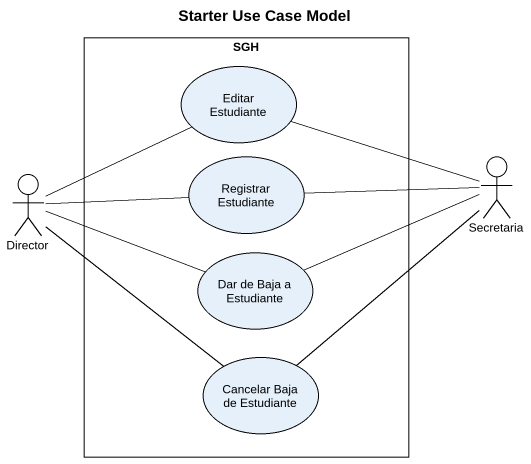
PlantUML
@startuml
title Starter Use Case Model
rectangle SGH {
  usecase "Editar Estudiante" as Editar_Estudiante
  usecase "Registrar Estudiante" as Registrar_Estudiante
  usecase "Dar de Baja a Estudiante" as Dar_de_Baja_a_Estudiante
  usecase "Cancelar Baja de Estudiante" as Cancelar_Baja_de_Estudiante
}
actor Secretaria
actor Director
Secretaria -left- Editar_Estudiante
Secretaria -left- Registrar_Estudiante
Secretaria -left- Dar_de_Baja_a_Estudiante
Secretaria -- Cancelar_Baja_de_Estudiante
Director -right- Editar_Estudiante
Director -right- Registrar_Estudiante
Director -right- Dar_de_Baja_a_Estudiante
Director -- Cancelar_Baja_de_Estudiante
@enduml
